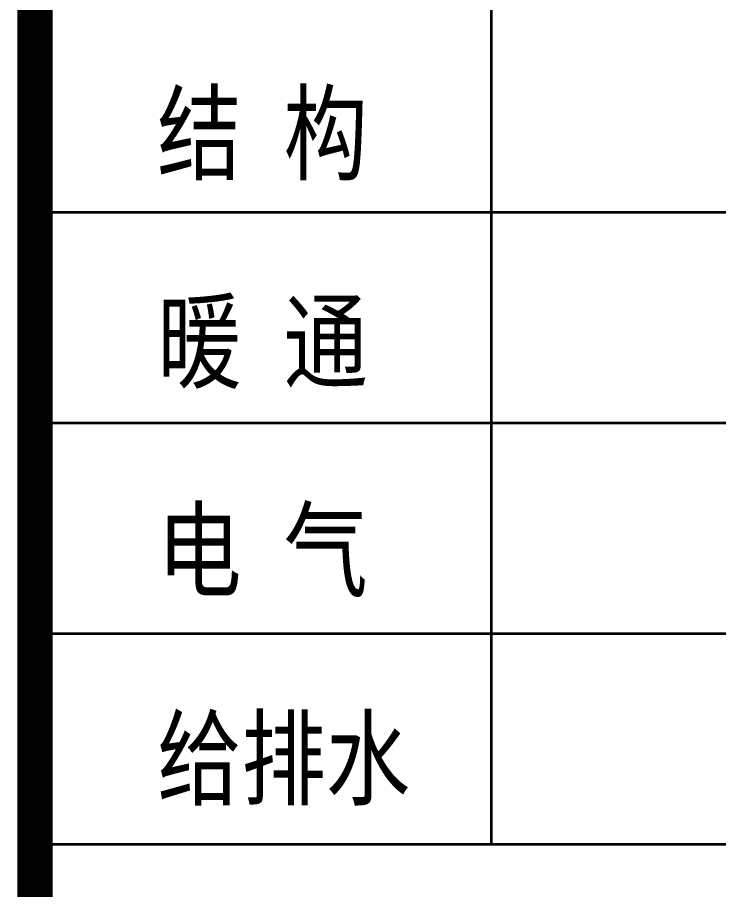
# Model space of a CAD drawing. Extents: x 1109697 to 1467097, y -139975 to 53891.
# Drawn here: x 1188747 to 1190744, y -129603 to -127119 of the extents above; entities that cross this region are included whole.
import ezdxf

# ---------------------------------------------------------------- set-up
doc = ezdxf.new("R2010")
doc.units = 0
doc.header["$LTSCALE"] = 1000
doc.header["$MEASUREMENT"] = 0
doc.layers.add('PUB_TEXT', color=7, linetype='Continuous')
doc.layers.add('PUB_TITLE', color=4, linetype='Continuous')
doc.layers.add('图框', color=4, linetype='Continuous', lineweight=35)
doc.styles.add('-黑体', font='simhei.ttf', dxfattribs={"width": 0.8})

# ---------------------------------------------------------------- blocks, each defined once
blk = doc.blocks.new('图签01')
at = {"layer": '图框', "linetype": 'Continuous'}
blk.add_line((1795183, 92264.5), (1795183, 97064.5), dxfattribs=at)
at = {"layer": '图框', "color": 4}
for p, q in [((1793883, 94064.5), (1797883, 94064.5)), ((1793883, 93464.5), (1797883, 93464.5)), ((1793883, 92864.5), (1797883, 92864.5)), ((1793883, 92264.5), (1797883, 92264.5))]:
    blk.add_line(p, q, dxfattribs=at)
at = {"layer": '图框', "style": '-黑体', "width": 0.8}
for s, p in [('结 构', (1794231.1, 94178.6)), ('暖 通', (1794231.1, 93585.6)), ('电 气', (1794231.1, 92991.6)), ('给排水', (1794231.1, 92398.6))]:
    blk.add_text(s, height=220, dxfattribs=at).set_placement(p)

msp = doc.modelspace()

# ---------------------------------------------------------------- linework, layer by layer
at = {"layer": 'PUB_TITLE', "const_width": 100}
msp.add_lwpolyline([(1188797, -81575.4), (1188797, -138975.4)], dxfattribs=at)

# ---------------------------------------------------------------- block references
at = {"layer": 'PUB_TEXT'}
msp.add_blockref('图签01', (-605086, -221737.8), dxfattribs=at)

doc.saveas('drawing.dxf')
